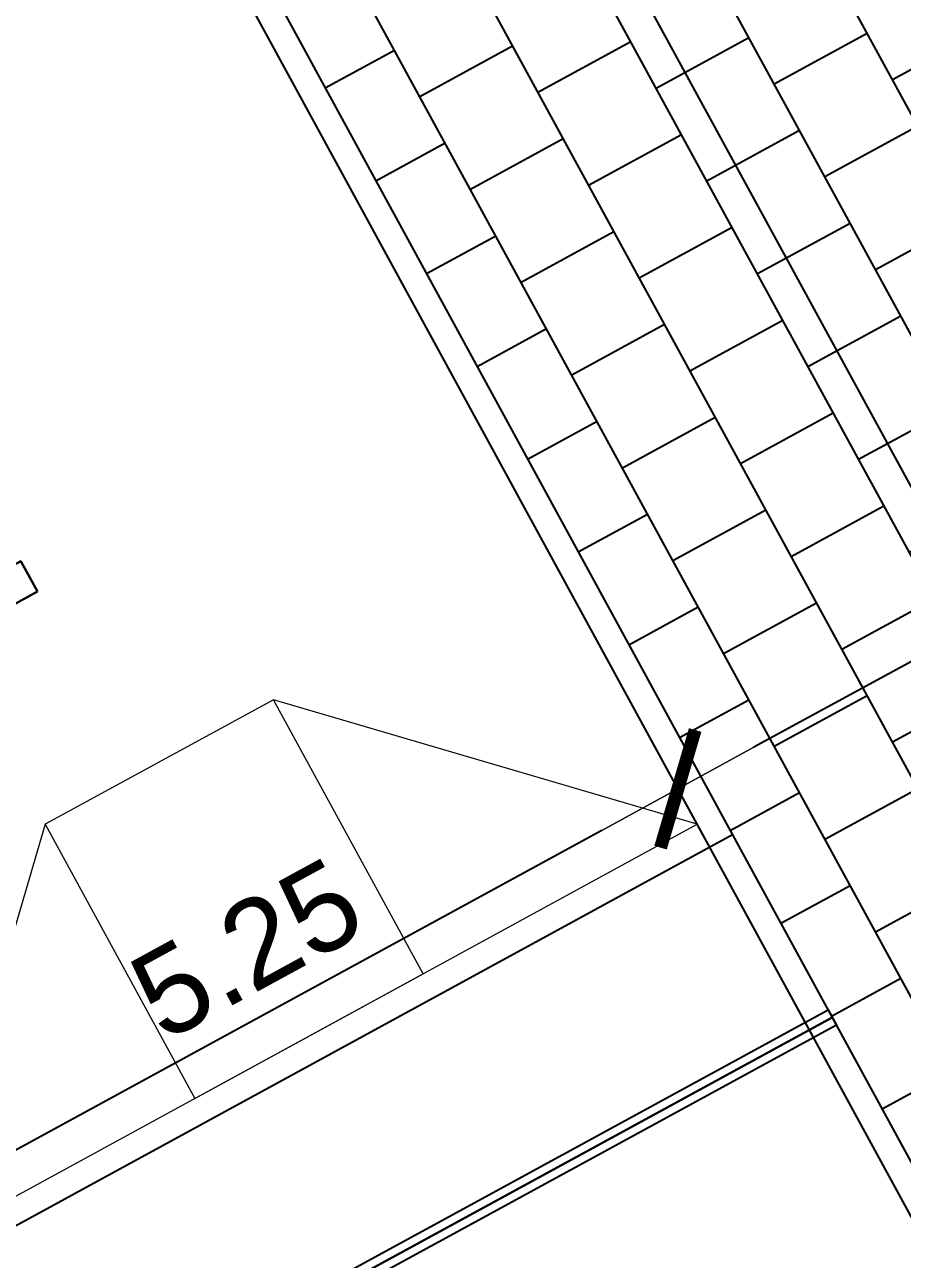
# Model space of a CAD drawing. Extents: x 622283 to 622521, y 9224861 to 9225135.
# Drawn here: x 622390.93 to 622395.99, y 9224972.95 to 9224980.06 of the extents above; entities that cross this region are included whole.
import ezdxf

# ---------------------------------------------------------------- set-up
doc = ezdxf.new("R2010")
doc.units = 0
doc.header["$PDMODE"] = 32
doc.header["$PDSIZE"] = 2.4
for name, color, linetype, lineweight in [('A-COTAS', 12, 'Continuous', 9), ('A-ESQ-PORTAS', 2, 'Continuous', 18), ('A-ESTRUTURA', 164, 'Continuous', 30), ('A-PAREDE', 5, 'Continuous', 30)]:
    doc.layers.add(name, color=color, linetype=linetype, lineweight=lineweight)
for name, color, linetype in [('A-Hachuras', 8, 'Continuous'), ('A-PISO', 251, 'Continuous'), ('G_HACHURA', 9, 'Continuous')]:
    doc.layers.add(name, color=color, linetype=linetype)
doc.styles.add('Century Gothic', font='arial.ttf')
doc.dimstyles.new('COTA_250', dxfattribs={"dimscale": 250, "dimtxt": 0.002, "dimasz": 0.00025, "dimexe": 0.00075, "dimexo": 0.00075, "dimgap": 0.0005, "dimtad": 1, "dimzin": 4, "dimdsep": 46, "dimtxsty": 'Century Gothic', "dimblk": 'PU-Tick', "dimcen": 0.001, "dimdle": 0.00075, "dimse1": 1, "dimse2": 1, "dimclrd": 256, "dimclre": 256, "dimclrt": 256, "dimadec": 0, "dimazin": 0, "dimtfac": 1, "dimtix": 1, "dimtmove": 0, "dimatfit": 3, "dimldrblk": 'DOT', "dimfxl": 1, "dimarcsym": 0})

# ---------------------------------------------------------------- blocks, each defined once
blk = doc.blocks.new('PU-Tick')
for p, q in [((0, -1), (0, 1)), ((1, 0), (-1, 0))]:
    blk.add_line(p, q)
at = {"color": 0, "linetype": 'ByBlock', "const_width": 0.15}
blk.add_lwpolyline([(-0.5, -0.5), (0.5, 0.5)], dxfattribs=at)
blk = doc.blocks.new('*D735')
at = {"layer": 'A-COTAS', "lineweight": -2, "transparency": 16777216}
blk.add_line((108.3318, 50.8014), (108.3318, 45.502), dxfattribs=at)
at = {"layer": 'Defpoints', "color": 0, "transparency": 16777216}
for p in [(108.2584, 51.3014), (107.7902, 45.002), (108.3318, 45.002)]:
    blk.add_point(p, dxfattribs=at)
at = {"layer": 'A-COTAS', "lineweight": -2, "transparency": 16777216, "xscale": 0.5, "yscale": 0.5, "zscale": 0.5}
for p, rotation in [((108.3318, 51.3014), 90), ((108.3318, 45.002), 270)]:
    blk.add_blockref('PU-Tick', p, dxfattribs=dict(at, rotation=rotation))
at = {"layer": 'A-COTAS', "transparency": 16777216, "insert": (107.9513, 48.1517), "char_height": 0.5, "attachment_point": 5, "rotation": 90, "style": 'Century Gothic'}
blk.add_mtext('6.30', dxfattribs=at)
blk = doc.blocks.new('_Dot')
at = {"layer": 'G_HACHURA', "color": 0, "lineweight": -2}
blk.add_line((-0.5, 0), (-1, 0), dxfattribs=at)
at = {"layer": 'G_HACHURA', "color": 0, "const_width": 0.5}
blk.add_lwpolyline([(-0.25, 0, 1), (0.25, 0, 1)], format="xyb", close=True, dxfattribs=at)
blk = doc.blocks.new('*D736')
at = {"layer": 'A-COTAS', "lineweight": -2, "transparency": 16777216}
blk.add_line((108.3318, 44.502), (108.3318, 40.252), dxfattribs=at)
at = {"layer": 'Defpoints', "color": 0, "transparency": 16777216}
for p in [(107.7902, 45.002), (107.9563, 39.752), (108.3318, 39.752)]:
    blk.add_point(p, dxfattribs=at)
at = {"layer": 'A-COTAS', "lineweight": -2, "transparency": 16777216, "xscale": 0.5, "yscale": 0.5, "zscale": 0.5}
for p, rotation in [((108.3318, 45.002), 90), ((108.3318, 39.752), 270)]:
    blk.add_blockref('PU-Tick', p, dxfattribs=dict(at, rotation=rotation))
at = {"layer": 'A-COTAS', "transparency": 16777216, "insert": (107.9515, 42.377), "char_height": 0.5, "attachment_point": 5, "rotation": 90, "style": 'Century Gothic'}
blk.add_mtext('5.25', dxfattribs=at)
blk = doc.blocks.new('*D737')
at = {"layer": 'A-COTAS', "lineweight": -2, "transparency": 16777216}
blk.add_line((129.3657, 47.0162), (93.3629, 47.0162), dxfattribs=at)
at = {"layer": 'Defpoints', "color": 0, "transparency": 16777216}
for p in [(92.8629, 51.3014), (92.8629, 47.0162), (129.8657, 45.0013)]:
    blk.add_point(p, dxfattribs=at)
at = {"layer": 'A-COTAS', "lineweight": -2, "transparency": 16777216, "xscale": 0.5, "yscale": 0.5, "zscale": 0.5, "rotation": 180}
blk.add_blockref('PU-Tick', (92.8629, 47.0162), dxfattribs=at)
at = {"layer": 'A-COTAS', "lineweight": -2, "transparency": 16777216, "xscale": 0.5, "yscale": 0.5, "zscale": 0.5}
blk.add_blockref('PU-Tick', (129.8657, 47.0162), dxfattribs=at)
at = {"layer": 'A-COTAS', "transparency": 16777216, "insert": (111.3643, 47.3967), "char_height": 0.5, "attachment_point": 5, "style": 'Century Gothic'}
blk.add_mtext('37.00', dxfattribs=at)
blk = doc.blocks.new('Adminidtração')
at = {"layer": 'A-ESQ-PORTAS', "color": 18, "true_color": 0x000000}
blk.add_line((207817.0407, 9278535.9491), (207832.8928, 9278535.9491), dxfattribs=at)
at = {"layer": 'A-ESQ-PORTAS', "color": 251, "true_color": 0x636466}
for points in [[(207817.1907, 9278530.6991), (207817.1907, 9278535.7991), (207818.9907, 9278533.9991), (207818.9907, 9278532.4991)], [(207817.1907, 9278533.9991), (207818.9907, 9278533.9991), (207818.9907, 9278532.4991), (207817.1907, 9278532.4991)]]:
    blk.add_lwpolyline(points, close=True, dxfattribs=at)
at = {"layer": 'A-ESQ-PORTAS', "color": 18, "true_color": 0x000000}
for points in [[(207817.1907, 9278535.7991), (207832.7428, 9278535.7991)], [(207817.1907, 9278530.6991), (207817.1907, 9278535.7991)]]:
    blk.add_lwpolyline(points, dxfattribs=at)
at = {"layer": 'A-ESTRUTURA'}
blk.add_lwpolyline([(207820.1907, 9278533.1022), (207820.3907, 9278533.1022), (207820.3907, 9278532.8022), (207820.1907, 9278532.8022)], close=True, dxfattribs=at)
at = {"layer": 'A-Hachuras'}
blk.add_lwpolyline([(207815.8407, 9278535.9491), (207815.8407, 9278530.6991), (207813.3407, 9278530.6991), (207813.3407, 9278535.9491)], dxfattribs=at)
at = {"layer": 'A-Hachuras', "color": 18, "true_color": 0x000000}
blk.add_lwpolyline([(207817.0407, 9278535.9491), (207817.0407, 9278530.6991), (207815.8407, 9278530.6991), (207815.8407, 9278535.9491)], dxfattribs=at)
blk = doc.blocks.new('A$Ce07cc1b0')
at = {"layer": 'A-PISO'}
h = blk.add_hatch(dxfattribs=at)
h.set_pattern_fill('AR-B88', color=256, scale=0.003)
h.set_pattern_definition([(0, (-2828.7659, -1360.46025), (0, 0.6096), []), (90, (-2828.7659, -1360.46025), (-0.3048, 0.6096), [0.6096, -0.6096])])
h.paths.add_polyline_path([(131.3657, 51.1514), (126.2197, 51.1514, -0.414623), (123.2176, 54.1536), (123.2203, 57.4287), (119.1203, 57.4287), (119.1229, 54.1542, -0.41428), (116.125, 51.1514), (92.8629, 51.1514), (92.8629, 45.152), (109.8649, 45.1517), (109.8649, 45.152), (109.9649, 45.152), (112.3649, 45.152), (112.3649, 45.152), (112.4649, 45.152), (114.8649, 45.1519), (114.8649, 45.152), (114.9649, 45.152), (131.3657, 45.1513)])
blk.add_lwpolyline([(92.8629, 45.152), (131.3657, 45.1513), (131.3657, 45.0013), (92.8629, 45.002)], close=True)
at = {"layer": 'A-Hachuras'}
blk.add_lwpolyline([(109.8649, 39.902), (109.8649, 45.152), (109.9649, 45.152), (109.9649, 39.902)], dxfattribs=at)
at = {"layer": 'A-PAREDE', "xscale": -1, "rotation": 359.9999999998639}
blk.add_blockref('Adminidtração', (207925.7556, -9278490.7971), dxfattribs=at)
at = {"layer": 'A-COTAS'}
for base, p1, p2, picture, middle in [((108.3318, 45.002), (108.2584, 51.3014), (107.7902, 45.002), '*D735', (107.9513, 48.1517)), ((108.3318, 39.752), (107.7902, 45.002), (107.9563, 39.752), '*D736', (107.9515, 42.377))]:
    dim = blk.add_linear_dim(base=base, p1=p1, p2=p2, angle=270, dimstyle='COTA_250', override={"dimasz": 0.002, "dimdle": 0.001}, dxfattribs=at)
    dim.commit()
    dim.dimension.update_dxf_attribs({"geometry": picture, "text_midpoint": middle})
dim = blk.add_linear_dim(base=(92.8629, 47.0162), p1=(129.8657, 45.0013), p2=(92.8629, 51.3014), dimstyle='COTA_250', override={"dimasz": 0.002, "dimdle": 0.001}, dxfattribs=at)
dim.commit()
dim.dimension.update_dxf_attribs({"geometry": '*D737', "text_midpoint": (111.3643, 47.3967)})

msp = doc.modelspace()

# ---------------------------------------------------------------- block references
at = {"rotation": 298.6104596680653}
msp.add_blockref('A$Ce07cc1b0', (622303.3134, 9225049.2129), dxfattribs=at)

doc.saveas('drawing.dxf')
